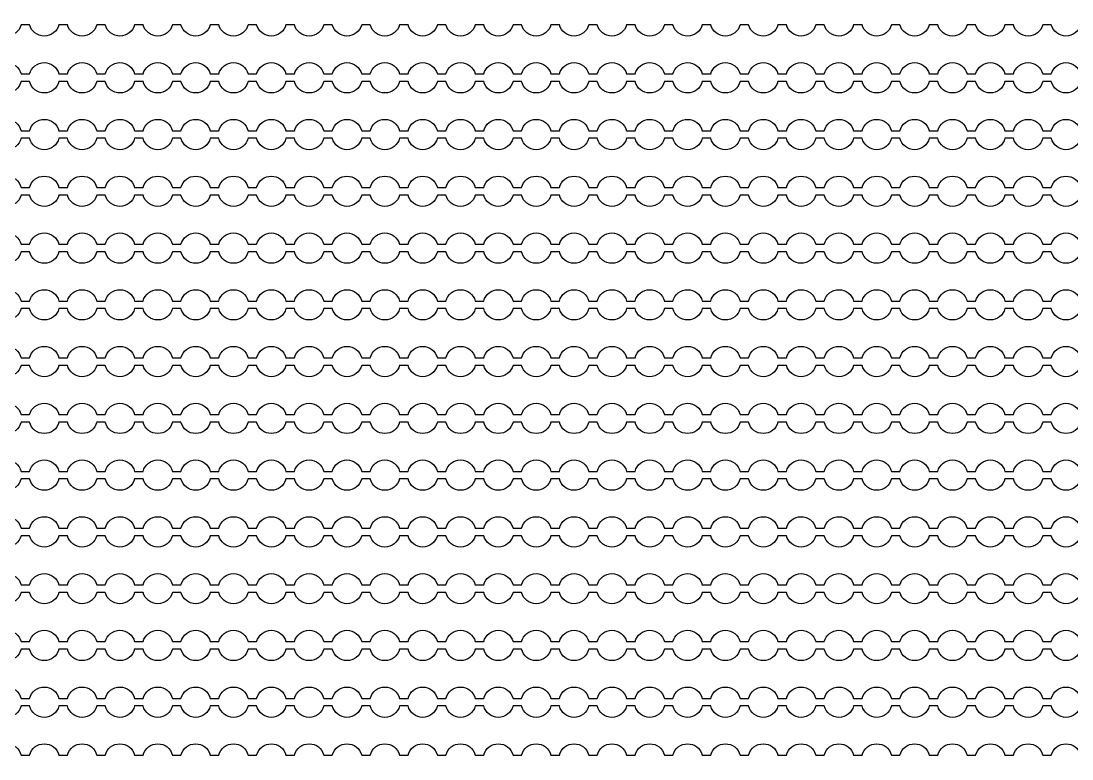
# Model space of a CAD drawing. Extents: x 4056 to 105656, y 4120 to 105720.
# Drawn here: x 66896 to 68285, y 53159 to 54134 of the extents above; entities that cross this region are included whole.
import ezdxf

# ---------------------------------------------------------------- set-up
doc = ezdxf.new("R2010")
doc.units = 13
doc.header["$MEASUREMENT"] = 0
doc.layers.add('Main Layer', color=7, linetype='Continuous', lineweight=0)

msp = doc.modelspace()

# ---------------------------------------------------------------- linework, layer by layer
for points in [[(68296.5, 54128.9, -0.774597), (68257.7, 54128.9), (68246.5, 54128.9, -0.774597), (68207.7, 54128.9), (68196.5, 54128.9, -0.774597), (68157.7, 54128.9), (68146.5, 54128.9, -0.774597), (68107.7, 54128.9), (68096.5, 54128.9, -0.774597), (68057.7, 54128.9), (68046.5, 54128.9, -0.774597), (68007.7, 54128.9), (67996.5, 54128.9, -0.774597), (67957.7, 54128.9), (67946.5, 54128.9, -0.774597), (67907.7, 54128.9), (67896.5, 54128.9, -0.774597), (67857.7, 54128.9), (67846.5, 54128.9, -0.774597), (67807.7, 54128.9), (67796.5, 54128.9, -0.774597), (67757.7, 54128.9), (67746.5, 54128.9, -0.774597), (67707.7, 54128.9), (67696.5, 54128.9, -0.774597), (67657.7, 54128.9), (67646.5, 54128.9, -0.774597), (67607.7, 54128.9), (67596.5, 54128.9, -0.774597), (67557.7, 54128.9), (67546.5, 54128.9, -0.774597), (67507.7, 54128.9), (67496.5, 54128.9, -0.774597), (67457.7, 54128.9), (67446.5, 54128.9, -0.774597), (67407.7, 54128.9), (67396.5, 54128.9, -0.774597), (67357.7, 54128.9), (67346.5, 54128.9, -0.774597), (67307.7, 54128.9), (67296.5, 54128.9, -0.774597), (67257.7, 54128.9), (67246.5, 54128.9, -0.774597), (67207.7, 54128.9), (67196.5, 54128.9, -0.774597), (67157.7, 54128.9), (67146.5, 54128.9, -0.774597), (67107.7, 54128.9), (67096.5, 54128.9, -0.774597), (67057.7, 54128.9), (67046.5, 54128.9, -0.774597), (67007.7, 54128.9), (66996.5, 54128.9, -0.774597), (66957.7, 54128.9), (66946.5, 54128.9, -0.774597), (66907.7, 54128.9), (66896.5, 54128.9, -0.774597), (66857.7, 54128.9)], [(66857.7, 54063.9, -0.774597), (66896.5, 54063.9), (66907.7, 54063.9, -0.774597), (66946.5, 54063.9), (66957.7, 54063.9, -0.774597), (66996.5, 54063.9), (67007.7, 54063.9, -0.774597), (67046.5, 54063.9), (67057.7, 54063.9, -0.774597), (67096.5, 54063.9), (67107.7, 54063.9, -0.774597), (67146.5, 54063.9), (67157.7, 54063.9, -0.774597), (67196.5, 54063.9), (67207.7, 54063.9, -0.774597), (67246.5, 54063.9), (67257.7, 54063.9, -0.774597), (67296.5, 54063.9), (67307.7, 54063.9, -0.774597), (67346.5, 54063.9), (67357.7, 54063.9, -0.774597), (67396.5, 54063.9), (67407.7, 54063.9, -0.774597), (67446.5, 54063.9), (67457.7, 54063.9, -0.774597), (67496.5, 54063.9), (67507.7, 54063.9, -0.774597), (67546.5, 54063.9), (67557.7, 54063.9, -0.774597), (67596.5, 54063.9), (67607.7, 54063.9, -0.774597), (67646.5, 54063.9), (67657.7, 54063.9, -0.774597), (67696.5, 54063.9), (67707.7, 54063.9, -0.774597), (67746.5, 54063.9), (67757.7, 54063.9, -0.774597), (67796.5, 54063.9), (67807.7, 54063.9, -0.774597), (67846.5, 54063.9), (67857.7, 54063.9, -0.774597), (67896.5, 54063.9), (67907.7, 54063.9, -0.774597), (67946.5, 54063.9), (67957.7, 54063.9, -0.774597), (67996.5, 54063.9), (68007.7, 54063.9, -0.774597), (68046.5, 54063.9), (68057.7, 54063.9, -0.774597), (68096.5, 54063.9), (68107.7, 54063.9, -0.774597), (68146.5, 54063.9), (68157.7, 54063.9, -0.774597), (68196.5, 54063.9), (68207.7, 54063.9, -0.774597), (68246.5, 54063.9), (68257.7, 54063.9, -0.774597), (68296.5, 54063.9)], [(68296.5, 54053.9, -0.774597), (68257.7, 54053.9), (68246.5, 54053.9, -0.774597), (68207.7, 54053.9), (68196.5, 54053.9, -0.774597), (68157.7, 54053.9), (68146.5, 54053.9, -0.774597), (68107.7, 54053.9), (68096.5, 54053.9, -0.774597), (68057.7, 54053.9), (68046.5, 54053.9, -0.774597), (68007.7, 54053.9), (67996.5, 54053.9, -0.774597), (67957.7, 54053.9), (67946.5, 54053.9, -0.774597), (67907.7, 54053.9), (67896.5, 54053.9, -0.774597), (67857.7, 54053.9), (67846.5, 54053.9, -0.774597), (67807.7, 54053.9), (67796.5, 54053.9, -0.774597), (67757.7, 54053.9), (67746.5, 54053.9, -0.774597), (67707.7, 54053.9), (67696.5, 54053.9, -0.774597), (67657.7, 54053.9), (67646.5, 54053.9, -0.774597), (67607.7, 54053.9), (67596.5, 54053.9, -0.774597), (67557.7, 54053.9), (67546.5, 54053.9, -0.774597), (67507.7, 54053.9), (67496.5, 54053.9, -0.774597), (67457.7, 54053.9), (67446.5, 54053.9, -0.774597), (67407.7, 54053.9), (67396.5, 54053.9, -0.774597), (67357.7, 54053.9), (67346.5, 54053.9, -0.774597), (67307.7, 54053.9), (67296.5, 54053.9, -0.774597), (67257.7, 54053.9), (67246.5, 54053.9, -0.774597), (67207.7, 54053.9), (67196.5, 54053.9, -0.774597), (67157.7, 54053.9), (67146.5, 54053.9, -0.774597), (67107.7, 54053.9), (67096.5, 54053.9, -0.774597), (67057.7, 54053.9), (67046.5, 54053.9, -0.774597), (67007.7, 54053.9), (66996.5, 54053.9, -0.774597), (66957.7, 54053.9), (66946.5, 54053.9, -0.774597), (66907.7, 54053.9), (66896.5, 54053.9, -0.774597), (66857.7, 54053.9)], [(66857.7, 53988.9, -0.774597), (66896.5, 53988.9), (66907.7, 53988.9, -0.774597), (66946.5, 53988.9), (66957.7, 53988.9, -0.774597), (66996.5, 53988.9), (67007.7, 53988.9, -0.774597), (67046.5, 53988.9), (67057.7, 53988.9, -0.774597), (67096.5, 53988.9), (67107.7, 53988.9, -0.774597), (67146.5, 53988.9), (67157.7, 53988.9, -0.774597), (67196.5, 53988.9), (67207.7, 53988.9, -0.774597), (67246.5, 53988.9), (67257.7, 53988.9, -0.774597), (67296.5, 53988.9), (67307.7, 53988.9, -0.774597), (67346.5, 53988.9), (67357.7, 53988.9, -0.774597), (67396.5, 53988.9), (67407.7, 53988.9, -0.774597), (67446.5, 53988.9), (67457.7, 53988.9, -0.774597), (67496.5, 53988.9), (67507.7, 53988.9, -0.774597), (67546.5, 53988.9), (67557.7, 53988.9, -0.774597), (67596.5, 53988.9), (67607.7, 53988.9, -0.774597), (67646.5, 53988.9), (67657.7, 53988.9, -0.774597), (67696.5, 53988.9), (67707.7, 53988.9, -0.774597), (67746.5, 53988.9), (67757.7, 53988.9, -0.774597), (67796.5, 53988.9), (67807.7, 53988.9, -0.774597), (67846.5, 53988.9), (67857.7, 53988.9, -0.774597), (67896.5, 53988.9), (67907.7, 53988.9, -0.774597), (67946.5, 53988.9), (67957.7, 53988.9, -0.774597), (67996.5, 53988.9), (68007.7, 53988.9, -0.774597), (68046.5, 53988.9), (68057.7, 53988.9, -0.774597), (68096.5, 53988.9), (68107.7, 53988.9, -0.774597), (68146.5, 53988.9), (68157.7, 53988.9, -0.774597), (68196.5, 53988.9), (68207.7, 53988.9, -0.774597), (68246.5, 53988.9), (68257.7, 53988.9, -0.774597), (68296.5, 53988.9)], [(68296.5, 53978.9, -0.774597), (68257.7, 53978.9), (68246.5, 53978.9, -0.774597), (68207.7, 53978.9), (68196.5, 53978.9, -0.774597), (68157.7, 53978.9), (68146.5, 53978.9, -0.774597), (68107.7, 53978.9), (68096.5, 53978.9, -0.774597), (68057.7, 53978.9), (68046.5, 53978.9, -0.774597), (68007.7, 53978.9), (67996.5, 53978.9, -0.774597), (67957.7, 53978.9), (67946.5, 53978.9, -0.774597), (67907.7, 53978.9), (67896.5, 53978.9, -0.774597), (67857.7, 53978.9), (67846.5, 53978.9, -0.774597), (67807.7, 53978.9), (67796.5, 53978.9, -0.774597), (67757.7, 53978.9), (67746.5, 53978.9, -0.774597), (67707.7, 53978.9), (67696.5, 53978.9, -0.774597), (67657.7, 53978.9), (67646.5, 53978.9, -0.774597), (67607.7, 53978.9), (67596.5, 53978.9, -0.774597), (67557.7, 53978.9), (67546.5, 53978.9, -0.774597), (67507.7, 53978.9), (67496.5, 53978.9, -0.774597), (67457.7, 53978.9), (67446.5, 53978.9, -0.774597), (67407.7, 53978.9), (67396.5, 53978.9, -0.774597), (67357.7, 53978.9), (67346.5, 53978.9, -0.774597), (67307.7, 53978.9), (67296.5, 53978.9, -0.774597), (67257.7, 53978.9), (67246.5, 53978.9, -0.774597), (67207.7, 53978.9), (67196.5, 53978.9, -0.774597), (67157.7, 53978.9), (67146.5, 53978.9, -0.774597), (67107.7, 53978.9), (67096.5, 53978.9, -0.774597), (67057.7, 53978.9), (67046.5, 53978.9, -0.774597), (67007.7, 53978.9), (66996.5, 53978.9, -0.774597), (66957.7, 53978.9), (66946.5, 53978.9, -0.774597), (66907.7, 53978.9), (66896.5, 53978.9, -0.774597), (66857.7, 53978.9)], [(66857.7, 53913.9, -0.774597), (66896.5, 53913.9), (66907.7, 53913.9, -0.774597), (66946.5, 53913.9), (66957.7, 53913.9, -0.774597), (66996.5, 53913.9), (67007.7, 53913.9, -0.774597), (67046.5, 53913.9), (67057.7, 53913.9, -0.774597), (67096.5, 53913.9), (67107.7, 53913.9, -0.774597), (67146.5, 53913.9), (67157.7, 53913.9, -0.774597), (67196.5, 53913.9), (67207.7, 53913.9, -0.774597), (67246.5, 53913.9), (67257.7, 53913.9, -0.774597), (67296.5, 53913.9), (67307.7, 53913.9, -0.774597), (67346.5, 53913.9), (67357.7, 53913.9, -0.774597), (67396.5, 53913.9), (67407.7, 53913.9, -0.774597), (67446.5, 53913.9), (67457.7, 53913.9, -0.774597), (67496.5, 53913.9), (67507.7, 53913.9, -0.774597), (67546.5, 53913.9), (67557.7, 53913.9, -0.774597), (67596.5, 53913.9), (67607.7, 53913.9, -0.774597), (67646.5, 53913.9), (67657.7, 53913.9, -0.774597), (67696.5, 53913.9), (67707.7, 53913.9, -0.774597), (67746.5, 53913.9), (67757.7, 53913.9, -0.774597), (67796.5, 53913.9), (67807.7, 53913.9, -0.774597), (67846.5, 53913.9), (67857.7, 53913.9, -0.774597), (67896.5, 53913.9), (67907.7, 53913.9, -0.774597), (67946.5, 53913.9), (67957.7, 53913.9, -0.774597), (67996.5, 53913.9), (68007.7, 53913.9, -0.774597), (68046.5, 53913.9), (68057.7, 53913.9, -0.774597), (68096.5, 53913.9), (68107.7, 53913.9, -0.774597), (68146.5, 53913.9), (68157.7, 53913.9, -0.774597), (68196.5, 53913.9), (68207.7, 53913.9, -0.774597), (68246.5, 53913.9), (68257.7, 53913.9, -0.774597), (68296.5, 53913.9)], [(68296.5, 53903.9, -0.774597), (68257.7, 53903.9), (68246.5, 53903.9, -0.774597), (68207.7, 53903.9), (68196.5, 53903.9, -0.774597), (68157.7, 53903.9), (68146.5, 53903.9, -0.774597), (68107.7, 53903.9), (68096.5, 53903.9, -0.774597), (68057.7, 53903.9), (68046.5, 53903.9, -0.774597), (68007.7, 53903.9), (67996.5, 53903.9, -0.774597), (67957.7, 53903.9), (67946.5, 53903.9, -0.774597), (67907.7, 53903.9), (67896.5, 53903.9, -0.774597), (67857.7, 53903.9), (67846.5, 53903.9, -0.774597), (67807.7, 53903.9), (67796.5, 53903.9, -0.774597), (67757.7, 53903.9), (67746.5, 53903.9, -0.774597), (67707.7, 53903.9), (67696.5, 53903.9, -0.774597), (67657.7, 53903.9), (67646.5, 53903.9, -0.774597), (67607.7, 53903.9), (67596.5, 53903.9, -0.774597), (67557.7, 53903.9), (67546.5, 53903.9, -0.774597), (67507.7, 53903.9), (67496.5, 53903.9, -0.774597), (67457.7, 53903.9), (67446.5, 53903.9, -0.774597), (67407.7, 53903.9), (67396.5, 53903.9, -0.774597), (67357.7, 53903.9), (67346.5, 53903.9, -0.774597), (67307.7, 53903.9), (67296.5, 53903.9, -0.774597), (67257.7, 53903.9), (67246.5, 53903.9, -0.774597), (67207.7, 53903.9), (67196.5, 53903.9, -0.774597), (67157.7, 53903.9), (67146.5, 53903.9, -0.774597), (67107.7, 53903.9), (67096.5, 53903.9, -0.774597), (67057.7, 53903.9), (67046.5, 53903.9, -0.774597), (67007.7, 53903.9), (66996.5, 53903.9, -0.774597), (66957.7, 53903.9), (66946.5, 53903.9, -0.774597), (66907.7, 53903.9), (66896.5, 53903.9, -0.774597), (66857.7, 53903.9)], [(66857.7, 53838.9, -0.774597), (66896.5, 53838.9), (66907.7, 53838.9, -0.774597), (66946.5, 53838.9), (66957.7, 53838.9, -0.774597), (66996.5, 53838.9), (67007.7, 53838.9, -0.774597), (67046.5, 53838.9), (67057.7, 53838.9, -0.774597), (67096.5, 53838.9), (67107.7, 53838.9, -0.774597), (67146.5, 53838.9), (67157.7, 53838.9, -0.774597), (67196.5, 53838.9), (67207.7, 53838.9, -0.774597), (67246.5, 53838.9), (67257.7, 53838.9, -0.774597), (67296.5, 53838.9), (67307.7, 53838.9, -0.774597), (67346.5, 53838.9), (67357.7, 53838.9, -0.774597), (67396.5, 53838.9), (67407.7, 53838.9, -0.774597), (67446.5, 53838.9), (67457.7, 53838.9, -0.774597), (67496.5, 53838.9), (67507.7, 53838.9, -0.774597), (67546.5, 53838.9), (67557.7, 53838.9, -0.774597), (67596.5, 53838.9), (67607.7, 53838.9, -0.774597), (67646.5, 53838.9), (67657.7, 53838.9, -0.774597), (67696.5, 53838.9), (67707.7, 53838.9, -0.774597), (67746.5, 53838.9), (67757.7, 53838.9, -0.774597), (67796.5, 53838.9), (67807.7, 53838.9, -0.774597), (67846.5, 53838.9), (67857.7, 53838.9, -0.774597), (67896.5, 53838.9), (67907.7, 53838.9, -0.774597), (67946.5, 53838.9), (67957.7, 53838.9, -0.774597), (67996.5, 53838.9), (68007.7, 53838.9, -0.774597), (68046.5, 53838.9), (68057.7, 53838.9, -0.774597), (68096.5, 53838.9), (68107.7, 53838.9, -0.774597), (68146.5, 53838.9), (68157.7, 53838.9, -0.774597), (68196.5, 53838.9), (68207.7, 53838.9, -0.774597), (68246.5, 53838.9), (68257.7, 53838.9, -0.774597), (68296.5, 53838.9)], [(68296.5, 53828.9, -0.774597), (68257.7, 53828.9), (68246.5, 53828.9, -0.774597), (68207.7, 53828.9), (68196.5, 53828.9, -0.774597), (68157.7, 53828.9), (68146.5, 53828.9, -0.774597), (68107.7, 53828.9), (68096.5, 53828.9, -0.774597), (68057.7, 53828.9), (68046.5, 53828.9, -0.774597), (68007.7, 53828.9), (67996.5, 53828.9, -0.774597), (67957.7, 53828.9), (67946.5, 53828.9, -0.774597), (67907.7, 53828.9), (67896.5, 53828.9, -0.774597), (67857.7, 53828.9), (67846.5, 53828.9, -0.774597), (67807.7, 53828.9), (67796.5, 53828.9, -0.774597), (67757.7, 53828.9), (67746.5, 53828.9, -0.774597), (67707.7, 53828.9), (67696.5, 53828.9, -0.774597), (67657.7, 53828.9), (67646.5, 53828.9, -0.774597), (67607.7, 53828.9), (67596.5, 53828.9, -0.774597), (67557.7, 53828.9), (67546.5, 53828.9, -0.774597), (67507.7, 53828.9), (67496.5, 53828.9, -0.774597), (67457.7, 53828.9), (67446.5, 53828.9, -0.774597), (67407.7, 53828.9), (67396.5, 53828.9, -0.774597), (67357.7, 53828.9), (67346.5, 53828.9, -0.774597), (67307.7, 53828.9), (67296.5, 53828.9, -0.774597), (67257.7, 53828.9), (67246.5, 53828.9, -0.774597), (67207.7, 53828.9), (67196.5, 53828.9, -0.774597), (67157.7, 53828.9), (67146.5, 53828.9, -0.774597), (67107.7, 53828.9), (67096.5, 53828.9, -0.774597), (67057.7, 53828.9), (67046.5, 53828.9, -0.774597), (67007.7, 53828.9), (66996.5, 53828.9, -0.774597), (66957.7, 53828.9), (66946.5, 53828.9, -0.774597), (66907.7, 53828.9), (66896.5, 53828.9, -0.774597), (66857.7, 53828.9)], [(66857.7, 53763.9, -0.774597), (66896.5, 53763.9), (66907.7, 53763.9, -0.774597), (66946.5, 53763.9), (66957.7, 53763.9, -0.774597), (66996.5, 53763.9), (67007.7, 53763.9, -0.774597), (67046.5, 53763.9), (67057.7, 53763.9, -0.774597), (67096.5, 53763.9), (67107.7, 53763.9, -0.774597), (67146.5, 53763.9), (67157.7, 53763.9, -0.774597), (67196.5, 53763.9), (67207.7, 53763.9, -0.774597), (67246.5, 53763.9), (67257.7, 53763.9, -0.774597), (67296.5, 53763.9), (67307.7, 53763.9, -0.774597), (67346.5, 53763.9), (67357.7, 53763.9, -0.774597), (67396.5, 53763.9), (67407.7, 53763.9, -0.774597), (67446.5, 53763.9), (67457.7, 53763.9, -0.774597), (67496.5, 53763.9), (67507.7, 53763.9, -0.774597), (67546.5, 53763.9), (67557.7, 53763.9, -0.774597), (67596.5, 53763.9), (67607.7, 53763.9, -0.774597), (67646.5, 53763.9), (67657.7, 53763.9, -0.774597), (67696.5, 53763.9), (67707.7, 53763.9, -0.774597), (67746.5, 53763.9), (67757.7, 53763.9, -0.774597), (67796.5, 53763.9), (67807.7, 53763.9, -0.774597), (67846.5, 53763.9), (67857.7, 53763.9, -0.774597), (67896.5, 53763.9), (67907.7, 53763.9, -0.774597), (67946.5, 53763.9), (67957.7, 53763.9, -0.774597), (67996.5, 53763.9), (68007.7, 53763.9, -0.774597), (68046.5, 53763.9), (68057.7, 53763.9, -0.774597), (68096.5, 53763.9), (68107.7, 53763.9, -0.774597), (68146.5, 53763.9), (68157.7, 53763.9, -0.774597), (68196.5, 53763.9), (68207.7, 53763.9, -0.774597), (68246.5, 53763.9), (68257.7, 53763.9, -0.774597), (68296.5, 53763.9)], [(68296.5, 53753.9, -0.774597), (68257.7, 53753.9), (68246.5, 53753.9, -0.774597), (68207.7, 53753.9), (68196.5, 53753.9, -0.774597), (68157.7, 53753.9), (68146.5, 53753.9, -0.774597), (68107.7, 53753.9), (68096.5, 53753.9, -0.774597), (68057.7, 53753.9), (68046.5, 53753.9, -0.774597), (68007.7, 53753.9), (67996.5, 53753.9, -0.774597), (67957.7, 53753.9), (67946.5, 53753.9, -0.774597), (67907.7, 53753.9), (67896.5, 53753.9, -0.774597), (67857.7, 53753.9), (67846.5, 53753.9, -0.774597), (67807.7, 53753.9), (67796.5, 53753.9, -0.774597), (67757.7, 53753.9), (67746.5, 53753.9, -0.774597), (67707.7, 53753.9), (67696.5, 53753.9, -0.774597), (67657.7, 53753.9), (67646.5, 53753.9, -0.774597), (67607.7, 53753.9), (67596.5, 53753.9, -0.774597), (67557.7, 53753.9), (67546.5, 53753.9, -0.774597), (67507.7, 53753.9), (67496.5, 53753.9, -0.774597), (67457.7, 53753.9), (67446.5, 53753.9, -0.774597), (67407.7, 53753.9), (67396.5, 53753.9, -0.774597), (67357.7, 53753.9), (67346.5, 53753.9, -0.774597), (67307.7, 53753.9), (67296.5, 53753.9, -0.774597), (67257.7, 53753.9), (67246.5, 53753.9, -0.774597), (67207.7, 53753.9), (67196.5, 53753.9, -0.774597), (67157.7, 53753.9), (67146.5, 53753.9, -0.774597), (67107.7, 53753.9), (67096.5, 53753.9, -0.774597), (67057.7, 53753.9), (67046.5, 53753.9, -0.774597), (67007.7, 53753.9), (66996.5, 53753.9, -0.774597), (66957.7, 53753.9), (66946.5, 53753.9, -0.774597), (66907.7, 53753.9), (66896.5, 53753.9, -0.774597), (66857.7, 53753.9)], [(66857.7, 53688.9, -0.774597), (66896.5, 53688.9), (66907.7, 53688.9, -0.774597), (66946.5, 53688.9), (66957.7, 53688.9, -0.774597), (66996.5, 53688.9), (67007.7, 53688.9, -0.774597), (67046.5, 53688.9), (67057.7, 53688.9, -0.774597), (67096.5, 53688.9), (67107.7, 53688.9, -0.774597), (67146.5, 53688.9), (67157.7, 53688.9, -0.774597), (67196.5, 53688.9), (67207.7, 53688.9, -0.774597), (67246.5, 53688.9), (67257.7, 53688.9, -0.774597), (67296.5, 53688.9), (67307.7, 53688.9, -0.774597), (67346.5, 53688.9), (67357.7, 53688.9, -0.774597), (67396.5, 53688.9), (67407.7, 53688.9, -0.774597), (67446.5, 53688.9), (67457.7, 53688.9, -0.774597), (67496.5, 53688.9), (67507.7, 53688.9, -0.774597), (67546.5, 53688.9), (67557.7, 53688.9, -0.774597), (67596.5, 53688.9), (67607.7, 53688.9, -0.774597), (67646.5, 53688.9), (67657.7, 53688.9, -0.774597), (67696.5, 53688.9), (67707.7, 53688.9, -0.774597), (67746.5, 53688.9), (67757.7, 53688.9, -0.774597), (67796.5, 53688.9), (67807.7, 53688.9, -0.774597), (67846.5, 53688.9), (67857.7, 53688.9, -0.774597), (67896.5, 53688.9), (67907.7, 53688.9, -0.774597), (67946.5, 53688.9), (67957.7, 53688.9, -0.774597), (67996.5, 53688.9), (68007.7, 53688.9, -0.774597), (68046.5, 53688.9), (68057.7, 53688.9, -0.774597), (68096.5, 53688.9), (68107.7, 53688.9, -0.774597), (68146.5, 53688.9), (68157.7, 53688.9, -0.774597), (68196.5, 53688.9), (68207.7, 53688.9, -0.774597), (68246.5, 53688.9), (68257.7, 53688.9, -0.774597), (68296.5, 53688.9)], [(68296.5, 53678.9, -0.774597), (68257.7, 53678.9), (68246.5, 53678.9, -0.774597), (68207.7, 53678.9), (68196.5, 53678.9, -0.774597), (68157.7, 53678.9), (68146.5, 53678.9, -0.774597), (68107.7, 53678.9), (68096.5, 53678.9, -0.774597), (68057.7, 53678.9), (68046.5, 53678.9, -0.774597), (68007.7, 53678.9), (67996.5, 53678.9, -0.774597), (67957.7, 53678.9), (67946.5, 53678.9, -0.774597), (67907.7, 53678.9), (67896.5, 53678.9, -0.774597), (67857.7, 53678.9), (67846.5, 53678.9, -0.774597), (67807.7, 53678.9), (67796.5, 53678.9, -0.774597), (67757.7, 53678.9), (67746.5, 53678.9, -0.774597), (67707.7, 53678.9), (67696.5, 53678.9, -0.774597), (67657.7, 53678.9), (67646.5, 53678.9, -0.774597), (67607.7, 53678.9), (67596.5, 53678.9, -0.774597), (67557.7, 53678.9), (67546.5, 53678.9, -0.774597), (67507.7, 53678.9), (67496.5, 53678.9, -0.774597), (67457.7, 53678.9), (67446.5, 53678.9, -0.774597), (67407.7, 53678.9), (67396.5, 53678.9, -0.774597), (67357.7, 53678.9), (67346.5, 53678.9, -0.774597), (67307.7, 53678.9), (67296.5, 53678.9, -0.774597), (67257.7, 53678.9), (67246.5, 53678.9, -0.774597), (67207.7, 53678.9), (67196.5, 53678.9, -0.774597), (67157.7, 53678.9), (67146.5, 53678.9, -0.774597), (67107.7, 53678.9), (67096.5, 53678.9, -0.774597), (67057.7, 53678.9), (67046.5, 53678.9, -0.774597), (67007.7, 53678.9), (66996.5, 53678.9, -0.774597), (66957.7, 53678.9), (66946.5, 53678.9, -0.774597), (66907.7, 53678.9), (66896.5, 53678.9, -0.774597), (66857.7, 53678.9)], [(66857.7, 53613.9, -0.774597), (66896.5, 53613.9), (66907.7, 53613.9, -0.774597), (66946.5, 53613.9), (66957.7, 53613.9, -0.774597), (66996.5, 53613.9), (67007.7, 53613.9, -0.774597), (67046.5, 53613.9), (67057.7, 53613.9, -0.774597), (67096.5, 53613.9), (67107.7, 53613.9, -0.774597), (67146.5, 53613.9), (67157.7, 53613.9, -0.774597), (67196.5, 53613.9), (67207.7, 53613.9, -0.774597), (67246.5, 53613.9), (67257.7, 53613.9, -0.774597), (67296.5, 53613.9), (67307.7, 53613.9, -0.774597), (67346.5, 53613.9), (67357.7, 53613.9, -0.774597), (67396.5, 53613.9), (67407.7, 53613.9, -0.774597), (67446.5, 53613.9), (67457.7, 53613.9, -0.774597), (67496.5, 53613.9), (67507.7, 53613.9, -0.774597), (67546.5, 53613.9), (67557.7, 53613.9, -0.774597), (67596.5, 53613.9), (67607.7, 53613.9, -0.774597), (67646.5, 53613.9), (67657.7, 53613.9, -0.774597), (67696.5, 53613.9), (67707.7, 53613.9, -0.774597), (67746.5, 53613.9), (67757.7, 53613.9, -0.774597), (67796.5, 53613.9), (67807.7, 53613.9, -0.774597), (67846.5, 53613.9), (67857.7, 53613.9, -0.774597), (67896.5, 53613.9), (67907.7, 53613.9, -0.774597), (67946.5, 53613.9), (67957.7, 53613.9, -0.774597), (67996.5, 53613.9), (68007.7, 53613.9, -0.774597), (68046.5, 53613.9), (68057.7, 53613.9, -0.774597), (68096.5, 53613.9), (68107.7, 53613.9, -0.774597), (68146.5, 53613.9), (68157.7, 53613.9, -0.774597), (68196.5, 53613.9), (68207.7, 53613.9, -0.774597), (68246.5, 53613.9), (68257.7, 53613.9, -0.774597), (68296.5, 53613.9)], [(68296.5, 53603.9, -0.774597), (68257.7, 53603.9), (68246.5, 53603.9, -0.774597), (68207.7, 53603.9), (68196.5, 53603.9, -0.774597), (68157.7, 53603.9), (68146.5, 53603.9, -0.774597), (68107.7, 53603.9), (68096.5, 53603.9, -0.774597), (68057.7, 53603.9), (68046.5, 53603.9, -0.774597), (68007.7, 53603.9), (67996.5, 53603.9, -0.774597), (67957.7, 53603.9), (67946.5, 53603.9, -0.774597), (67907.7, 53603.9), (67896.5, 53603.9, -0.774597), (67857.7, 53603.9), (67846.5, 53603.9, -0.774597), (67807.7, 53603.9), (67796.5, 53603.9, -0.774597), (67757.7, 53603.9), (67746.5, 53603.9, -0.774597), (67707.7, 53603.9), (67696.5, 53603.9, -0.774597), (67657.7, 53603.9), (67646.5, 53603.9, -0.774597), (67607.7, 53603.9), (67596.5, 53603.9, -0.774597), (67557.7, 53603.9), (67546.5, 53603.9, -0.774597), (67507.7, 53603.9), (67496.5, 53603.9, -0.774597), (67457.7, 53603.9), (67446.5, 53603.9, -0.774597), (67407.7, 53603.9), (67396.5, 53603.9, -0.774597), (67357.7, 53603.9), (67346.5, 53603.9, -0.774597), (67307.7, 53603.9), (67296.5, 53603.9, -0.774597), (67257.7, 53603.9), (67246.5, 53603.9, -0.774597), (67207.7, 53603.9), (67196.5, 53603.9, -0.774597), (67157.7, 53603.9), (67146.5, 53603.9, -0.774597), (67107.7, 53603.9), (67096.5, 53603.9, -0.774597), (67057.7, 53603.9), (67046.5, 53603.9, -0.774597), (67007.7, 53603.9), (66996.5, 53603.9, -0.774597), (66957.7, 53603.9), (66946.5, 53603.9, -0.774597), (66907.7, 53603.9), (66896.5, 53603.9, -0.774597), (66857.7, 53603.9)], [(66857.7, 53538.9, -0.774597), (66896.5, 53538.9), (66907.7, 53538.9, -0.774597), (66946.5, 53538.9), (66957.7, 53538.9, -0.774597), (66996.5, 53538.9), (67007.7, 53538.9, -0.774597), (67046.5, 53538.9), (67057.7, 53538.9, -0.774597), (67096.5, 53538.9), (67107.7, 53538.9, -0.774597), (67146.5, 53538.9), (67157.7, 53538.9, -0.774597), (67196.5, 53538.9), (67207.7, 53538.9, -0.774597), (67246.5, 53538.9), (67257.7, 53538.9, -0.774597), (67296.5, 53538.9), (67307.7, 53538.9, -0.774597), (67346.5, 53538.9), (67357.7, 53538.9, -0.774597), (67396.5, 53538.9), (67407.7, 53538.9, -0.774597), (67446.5, 53538.9), (67457.7, 53538.9, -0.774597), (67496.5, 53538.9), (67507.7, 53538.9, -0.774597), (67546.5, 53538.9), (67557.7, 53538.9, -0.774597), (67596.5, 53538.9), (67607.7, 53538.9, -0.774597), (67646.5, 53538.9), (67657.7, 53538.9, -0.774597), (67696.5, 53538.9), (67707.7, 53538.9, -0.774597), (67746.5, 53538.9), (67757.7, 53538.9, -0.774597), (67796.5, 53538.9), (67807.7, 53538.9, -0.774597), (67846.5, 53538.9), (67857.7, 53538.9, -0.774597), (67896.5, 53538.9), (67907.7, 53538.9, -0.774597), (67946.5, 53538.9), (67957.7, 53538.9, -0.774597), (67996.5, 53538.9), (68007.7, 53538.9, -0.774597), (68046.5, 53538.9), (68057.7, 53538.9, -0.774597), (68096.5, 53538.9), (68107.7, 53538.9, -0.774597), (68146.5, 53538.9), (68157.7, 53538.9, -0.774597), (68196.5, 53538.9), (68207.7, 53538.9, -0.774597), (68246.5, 53538.9), (68257.7, 53538.9, -0.774597), (68296.5, 53538.9)], [(68296.5, 53528.9, -0.774597), (68257.7, 53528.9), (68246.5, 53528.9, -0.774597), (68207.7, 53528.9), (68196.5, 53528.9, -0.774597), (68157.7, 53528.9), (68146.5, 53528.9, -0.774597), (68107.7, 53528.9), (68096.5, 53528.9, -0.774597), (68057.7, 53528.9), (68046.5, 53528.9, -0.774597), (68007.7, 53528.9), (67996.5, 53528.9, -0.774597), (67957.7, 53528.9), (67946.5, 53528.9, -0.774597), (67907.7, 53528.9), (67896.5, 53528.9, -0.774597), (67857.7, 53528.9), (67846.5, 53528.9, -0.774597), (67807.7, 53528.9), (67796.5, 53528.9, -0.774597), (67757.7, 53528.9), (67746.5, 53528.9, -0.774597), (67707.7, 53528.9), (67696.5, 53528.9, -0.774597), (67657.7, 53528.9), (67646.5, 53528.9, -0.774597), (67607.7, 53528.9), (67596.5, 53528.9, -0.774597), (67557.7, 53528.9), (67546.5, 53528.9, -0.774597), (67507.7, 53528.9), (67496.5, 53528.9, -0.774597), (67457.7, 53528.9), (67446.5, 53528.9, -0.774597), (67407.7, 53528.9), (67396.5, 53528.9, -0.774597), (67357.7, 53528.9), (67346.5, 53528.9, -0.774597), (67307.7, 53528.9), (67296.5, 53528.9, -0.774597), (67257.7, 53528.9), (67246.5, 53528.9, -0.774597), (67207.7, 53528.9), (67196.5, 53528.9, -0.774597), (67157.7, 53528.9), (67146.5, 53528.9, -0.774597), (67107.7, 53528.9), (67096.5, 53528.9, -0.774597), (67057.7, 53528.9), (67046.5, 53528.9, -0.774597), (67007.7, 53528.9), (66996.5, 53528.9, -0.774597), (66957.7, 53528.9), (66946.5, 53528.9, -0.774597), (66907.7, 53528.9), (66896.5, 53528.9, -0.774597), (66857.7, 53528.9)], [(66857.7, 53463.9, -0.774597), (66896.5, 53463.9), (66907.7, 53463.9, -0.774597), (66946.5, 53463.9), (66957.7, 53463.9, -0.774597), (66996.5, 53463.9), (67007.7, 53463.9, -0.774597), (67046.5, 53463.9), (67057.7, 53463.9, -0.774597), (67096.5, 53463.9), (67107.7, 53463.9, -0.774597), (67146.5, 53463.9), (67157.7, 53463.9, -0.774597), (67196.5, 53463.9), (67207.7, 53463.9, -0.774597), (67246.5, 53463.9), (67257.7, 53463.9, -0.774597), (67296.5, 53463.9), (67307.7, 53463.9, -0.774597), (67346.5, 53463.9), (67357.7, 53463.9, -0.774597), (67396.5, 53463.9), (67407.7, 53463.9, -0.774597), (67446.5, 53463.9), (67457.7, 53463.9, -0.774597), (67496.5, 53463.9), (67507.7, 53463.9, -0.774597), (67546.5, 53463.9), (67557.7, 53463.9, -0.774597), (67596.5, 53463.9), (67607.7, 53463.9, -0.774597), (67646.5, 53463.9), (67657.7, 53463.9, -0.774597), (67696.5, 53463.9), (67707.7, 53463.9, -0.774597), (67746.5, 53463.9), (67757.7, 53463.9, -0.774597), (67796.5, 53463.9), (67807.7, 53463.9, -0.774597), (67846.5, 53463.9), (67857.7, 53463.9, -0.774597), (67896.5, 53463.9), (67907.7, 53463.9, -0.774597), (67946.5, 53463.9), (67957.7, 53463.9, -0.774597), (67996.5, 53463.9), (68007.7, 53463.9, -0.774597), (68046.5, 53463.9), (68057.7, 53463.9, -0.774597), (68096.5, 53463.9), (68107.7, 53463.9, -0.774597), (68146.5, 53463.9), (68157.7, 53463.9, -0.774597), (68196.5, 53463.9), (68207.7, 53463.9, -0.774597), (68246.5, 53463.9), (68257.7, 53463.9, -0.774597), (68296.5, 53463.9)], [(68296.5, 53453.9, -0.774597), (68257.7, 53453.9), (68246.5, 53453.9, -0.774597), (68207.7, 53453.9), (68196.5, 53453.9, -0.774597), (68157.7, 53453.9), (68146.5, 53453.9, -0.774597), (68107.7, 53453.9), (68096.5, 53453.9, -0.774597), (68057.7, 53453.9), (68046.5, 53453.9, -0.774597), (68007.7, 53453.9), (67996.5, 53453.9, -0.774597), (67957.7, 53453.9), (67946.5, 53453.9, -0.774597), (67907.7, 53453.9), (67896.5, 53453.9, -0.774597), (67857.7, 53453.9), (67846.5, 53453.9, -0.774597), (67807.7, 53453.9), (67796.5, 53453.9, -0.774597), (67757.7, 53453.9), (67746.5, 53453.9, -0.774597), (67707.7, 53453.9), (67696.5, 53453.9, -0.774597), (67657.7, 53453.9), (67646.5, 53453.9, -0.774597), (67607.7, 53453.9), (67596.5, 53453.9, -0.774597), (67557.7, 53453.9), (67546.5, 53453.9, -0.774597), (67507.7, 53453.9), (67496.5, 53453.9, -0.774597), (67457.7, 53453.9), (67446.5, 53453.9, -0.774597), (67407.7, 53453.9), (67396.5, 53453.9, -0.774597), (67357.7, 53453.9), (67346.5, 53453.9, -0.774597), (67307.7, 53453.9), (67296.5, 53453.9, -0.774597), (67257.7, 53453.9), (67246.5, 53453.9, -0.774597), (67207.7, 53453.9), (67196.5, 53453.9, -0.774597), (67157.7, 53453.9), (67146.5, 53453.9, -0.774597), (67107.7, 53453.9), (67096.5, 53453.9, -0.774597), (67057.7, 53453.9), (67046.5, 53453.9, -0.774597), (67007.7, 53453.9), (66996.5, 53453.9, -0.774597), (66957.7, 53453.9), (66946.5, 53453.9, -0.774597), (66907.7, 53453.9), (66896.5, 53453.9, -0.774597), (66857.7, 53453.9)], [(66857.7, 53388.9, -0.774597), (66896.5, 53388.9), (66907.7, 53388.9, -0.774597), (66946.5, 53388.9), (66957.7, 53388.9, -0.774597), (66996.5, 53388.9), (67007.7, 53388.9, -0.774597), (67046.5, 53388.9), (67057.7, 53388.9, -0.774597), (67096.5, 53388.9), (67107.7, 53388.9, -0.774597), (67146.5, 53388.9), (67157.7, 53388.9, -0.774597), (67196.5, 53388.9), (67207.7, 53388.9, -0.774597), (67246.5, 53388.9), (67257.7, 53388.9, -0.774597), (67296.5, 53388.9), (67307.7, 53388.9, -0.774597), (67346.5, 53388.9), (67357.7, 53388.9, -0.774597), (67396.5, 53388.9), (67407.7, 53388.9, -0.774597), (67446.5, 53388.9), (67457.7, 53388.9, -0.774597), (67496.5, 53388.9), (67507.7, 53388.9, -0.774597), (67546.5, 53388.9), (67557.7, 53388.9, -0.774597), (67596.5, 53388.9), (67607.7, 53388.9, -0.774597), (67646.5, 53388.9), (67657.7, 53388.9, -0.774597), (67696.5, 53388.9), (67707.7, 53388.9, -0.774597), (67746.5, 53388.9), (67757.7, 53388.9, -0.774597), (67796.5, 53388.9), (67807.7, 53388.9, -0.774597), (67846.5, 53388.9), (67857.7, 53388.9, -0.774597), (67896.5, 53388.9), (67907.7, 53388.9, -0.774597), (67946.5, 53388.9), (67957.7, 53388.9, -0.774597), (67996.5, 53388.9), (68007.7, 53388.9, -0.774597), (68046.5, 53388.9), (68057.7, 53388.9, -0.774597), (68096.5, 53388.9), (68107.7, 53388.9, -0.774597), (68146.5, 53388.9), (68157.7, 53388.9, -0.774597), (68196.5, 53388.9), (68207.7, 53388.9, -0.774597), (68246.5, 53388.9), (68257.7, 53388.9, -0.774597), (68296.5, 53388.9)], [(68296.5, 53378.9, -0.774597), (68257.7, 53378.9), (68246.5, 53378.9, -0.774597), (68207.7, 53378.9), (68196.5, 53378.9, -0.774597), (68157.7, 53378.9), (68146.5, 53378.9, -0.774597), (68107.7, 53378.9), (68096.5, 53378.9, -0.774597), (68057.7, 53378.9), (68046.5, 53378.9, -0.774597), (68007.7, 53378.9), (67996.5, 53378.9, -0.774597), (67957.7, 53378.9), (67946.5, 53378.9, -0.774597), (67907.7, 53378.9), (67896.5, 53378.9, -0.774597), (67857.7, 53378.9), (67846.5, 53378.9, -0.774597), (67807.7, 53378.9), (67796.5, 53378.9, -0.774597), (67757.7, 53378.9), (67746.5, 53378.9, -0.774597), (67707.7, 53378.9), (67696.5, 53378.9, -0.774597), (67657.7, 53378.9), (67646.5, 53378.9, -0.774597), (67607.7, 53378.9), (67596.5, 53378.9, -0.774597), (67557.7, 53378.9), (67546.5, 53378.9, -0.774597), (67507.7, 53378.9), (67496.5, 53378.9, -0.774597), (67457.7, 53378.9), (67446.5, 53378.9, -0.774597), (67407.7, 53378.9), (67396.5, 53378.9, -0.774597), (67357.7, 53378.9), (67346.5, 53378.9, -0.774597), (67307.7, 53378.9), (67296.5, 53378.9, -0.774597), (67257.7, 53378.9), (67246.5, 53378.9, -0.774597), (67207.7, 53378.9), (67196.5, 53378.9, -0.774597), (67157.7, 53378.9), (67146.5, 53378.9, -0.774597), (67107.7, 53378.9), (67096.5, 53378.9, -0.774597), (67057.7, 53378.9), (67046.5, 53378.9, -0.774597), (67007.7, 53378.9), (66996.5, 53378.9, -0.774597), (66957.7, 53378.9), (66946.5, 53378.9, -0.774597), (66907.7, 53378.9), (66896.5, 53378.9, -0.774597), (66857.7, 53378.9)], [(66857.7, 53313.9, -0.774597), (66896.5, 53313.9), (66907.7, 53313.9, -0.774597), (66946.5, 53313.9), (66957.7, 53313.9, -0.774597), (66996.5, 53313.9), (67007.7, 53313.9, -0.774597), (67046.5, 53313.9), (67057.7, 53313.9, -0.774597), (67096.5, 53313.9), (67107.7, 53313.9, -0.774597), (67146.5, 53313.9), (67157.7, 53313.9, -0.774597), (67196.5, 53313.9), (67207.7, 53313.9, -0.774597), (67246.5, 53313.9), (67257.7, 53313.9, -0.774597), (67296.5, 53313.9), (67307.7, 53313.9, -0.774597), (67346.5, 53313.9), (67357.7, 53313.9, -0.774597), (67396.5, 53313.9), (67407.7, 53313.9, -0.774597), (67446.5, 53313.9), (67457.7, 53313.9, -0.774597), (67496.5, 53313.9), (67507.7, 53313.9, -0.774597), (67546.5, 53313.9), (67557.7, 53313.9, -0.774597), (67596.5, 53313.9), (67607.7, 53313.9, -0.774597), (67646.5, 53313.9), (67657.7, 53313.9, -0.774597), (67696.5, 53313.9), (67707.7, 53313.9, -0.774597), (67746.5, 53313.9), (67757.7, 53313.9, -0.774597), (67796.5, 53313.9), (67807.7, 53313.9, -0.774597), (67846.5, 53313.9), (67857.7, 53313.9, -0.774597), (67896.5, 53313.9), (67907.7, 53313.9, -0.774597), (67946.5, 53313.9), (67957.7, 53313.9, -0.774597), (67996.5, 53313.9), (68007.7, 53313.9, -0.774597), (68046.5, 53313.9), (68057.7, 53313.9, -0.774597), (68096.5, 53313.9), (68107.7, 53313.9, -0.774597), (68146.5, 53313.9), (68157.7, 53313.9, -0.774597), (68196.5, 53313.9), (68207.7, 53313.9, -0.774597), (68246.5, 53313.9), (68257.7, 53313.9, -0.774597), (68296.5, 53313.9)], [(68296.5, 53303.9, -0.774597), (68257.7, 53303.9), (68246.5, 53303.9, -0.774597), (68207.7, 53303.9), (68196.5, 53303.9, -0.774597), (68157.7, 53303.9), (68146.5, 53303.9, -0.774597), (68107.7, 53303.9), (68096.5, 53303.9, -0.774597), (68057.7, 53303.9), (68046.5, 53303.9, -0.774597), (68007.7, 53303.9), (67996.5, 53303.9, -0.774597), (67957.7, 53303.9), (67946.5, 53303.9, -0.774597), (67907.7, 53303.9), (67896.5, 53303.9, -0.774597), (67857.7, 53303.9), (67846.5, 53303.9, -0.774597), (67807.7, 53303.9), (67796.5, 53303.9, -0.774597), (67757.7, 53303.9), (67746.5, 53303.9, -0.774597), (67707.7, 53303.9), (67696.5, 53303.9, -0.774597), (67657.7, 53303.9), (67646.5, 53303.9, -0.774597), (67607.7, 53303.9), (67596.5, 53303.9, -0.774597), (67557.7, 53303.9), (67546.5, 53303.9, -0.774597), (67507.7, 53303.9), (67496.5, 53303.9, -0.774597), (67457.7, 53303.9), (67446.5, 53303.9, -0.774597), (67407.7, 53303.9), (67396.5, 53303.9, -0.774597), (67357.7, 53303.9), (67346.5, 53303.9, -0.774597), (67307.7, 53303.9), (67296.5, 53303.9, -0.774597), (67257.7, 53303.9), (67246.5, 53303.9, -0.774597), (67207.7, 53303.9), (67196.5, 53303.9, -0.774597), (67157.7, 53303.9), (67146.5, 53303.9, -0.774597), (67107.7, 53303.9), (67096.5, 53303.9, -0.774597), (67057.7, 53303.9), (67046.5, 53303.9, -0.774597), (67007.7, 53303.9), (66996.5, 53303.9, -0.774597), (66957.7, 53303.9), (66946.5, 53303.9, -0.774597), (66907.7, 53303.9), (66896.5, 53303.9, -0.774597), (66857.7, 53303.9)], [(66857.7, 53238.9, -0.774597), (66896.5, 53238.9), (66907.7, 53238.9, -0.774597), (66946.5, 53238.9), (66957.7, 53238.9, -0.774597), (66996.5, 53238.9), (67007.7, 53238.9, -0.774597), (67046.5, 53238.9), (67057.7, 53238.9, -0.774597), (67096.5, 53238.9), (67107.7, 53238.9, -0.774597), (67146.5, 53238.9), (67157.7, 53238.9, -0.774597), (67196.5, 53238.9), (67207.7, 53238.9, -0.774597), (67246.5, 53238.9), (67257.7, 53238.9, -0.774597), (67296.5, 53238.9), (67307.7, 53238.9, -0.774597), (67346.5, 53238.9), (67357.7, 53238.9, -0.774597), (67396.5, 53238.9), (67407.7, 53238.9, -0.774597), (67446.5, 53238.9), (67457.7, 53238.9, -0.774597), (67496.5, 53238.9), (67507.7, 53238.9, -0.774597), (67546.5, 53238.9), (67557.7, 53238.9, -0.774597), (67596.5, 53238.9), (67607.7, 53238.9, -0.774597), (67646.5, 53238.9), (67657.7, 53238.9, -0.774597), (67696.5, 53238.9), (67707.7, 53238.9, -0.774597), (67746.5, 53238.9), (67757.7, 53238.9, -0.774597), (67796.5, 53238.9), (67807.7, 53238.9, -0.774597), (67846.5, 53238.9), (67857.7, 53238.9, -0.774597), (67896.5, 53238.9), (67907.7, 53238.9, -0.774597), (67946.5, 53238.9), (67957.7, 53238.9, -0.774597), (67996.5, 53238.9), (68007.7, 53238.9, -0.774597), (68046.5, 53238.9), (68057.7, 53238.9, -0.774597), (68096.5, 53238.9), (68107.7, 53238.9, -0.774597), (68146.5, 53238.9), (68157.7, 53238.9, -0.774597), (68196.5, 53238.9), (68207.7, 53238.9, -0.774597), (68246.5, 53238.9), (68257.7, 53238.9, -0.774597), (68296.5, 53238.9)], [(68296.5, 53228.9, -0.774597), (68257.7, 53228.9), (68246.5, 53228.9, -0.774597), (68207.7, 53228.9), (68196.5, 53228.9, -0.774597), (68157.7, 53228.9), (68146.5, 53228.9, -0.774597), (68107.7, 53228.9), (68096.5, 53228.9, -0.774597), (68057.7, 53228.9), (68046.5, 53228.9, -0.774597), (68007.7, 53228.9), (67996.5, 53228.9, -0.774597), (67957.7, 53228.9), (67946.5, 53228.9, -0.774597), (67907.7, 53228.9), (67896.5, 53228.9, -0.774597), (67857.7, 53228.9), (67846.5, 53228.9, -0.774597), (67807.7, 53228.9), (67796.5, 53228.9, -0.774597), (67757.7, 53228.9), (67746.5, 53228.9, -0.774597), (67707.7, 53228.9), (67696.5, 53228.9, -0.774597), (67657.7, 53228.9), (67646.5, 53228.9, -0.774597), (67607.7, 53228.9), (67596.5, 53228.9, -0.774597), (67557.7, 53228.9), (67546.5, 53228.9, -0.774597), (67507.7, 53228.9), (67496.5, 53228.9, -0.774597), (67457.7, 53228.9), (67446.5, 53228.9, -0.774597), (67407.7, 53228.9), (67396.5, 53228.9, -0.774597), (67357.7, 53228.9), (67346.5, 53228.9, -0.774597), (67307.7, 53228.9), (67296.5, 53228.9, -0.774597), (67257.7, 53228.9), (67246.5, 53228.9, -0.774597), (67207.7, 53228.9), (67196.5, 53228.9, -0.774597), (67157.7, 53228.9), (67146.5, 53228.9, -0.774597), (67107.7, 53228.9), (67096.5, 53228.9, -0.774597), (67057.7, 53228.9), (67046.5, 53228.9, -0.774597), (67007.7, 53228.9), (66996.5, 53228.9, -0.774597), (66957.7, 53228.9), (66946.5, 53228.9, -0.774597), (66907.7, 53228.9), (66896.5, 53228.9, -0.774597), (66857.7, 53228.9)], [(66857.7, 53163.9, -0.774597), (66896.5, 53163.9), (66907.7, 53163.9, -0.774597), (66946.5, 53163.9), (66957.7, 53163.9, -0.774597), (66996.5, 53163.9), (67007.7, 53163.9, -0.774597), (67046.5, 53163.9), (67057.7, 53163.9, -0.774597), (67096.5, 53163.9), (67107.7, 53163.9, -0.774597), (67146.5, 53163.9), (67157.7, 53163.9, -0.774597), (67196.5, 53163.9), (67207.7, 53163.9, -0.774597), (67246.5, 53163.9), (67257.7, 53163.9, -0.774597), (67296.5, 53163.9), (67307.7, 53163.9, -0.774597), (67346.5, 53163.9), (67357.7, 53163.9, -0.774597), (67396.5, 53163.9), (67407.7, 53163.9, -0.774597), (67446.5, 53163.9), (67457.7, 53163.9, -0.774597), (67496.5, 53163.9), (67507.7, 53163.9, -0.774597), (67546.5, 53163.9), (67557.7, 53163.9, -0.774597), (67596.5, 53163.9), (67607.7, 53163.9, -0.774597), (67646.5, 53163.9), (67657.7, 53163.9, -0.774597), (67696.5, 53163.9), (67707.7, 53163.9, -0.774597), (67746.5, 53163.9), (67757.7, 53163.9, -0.774597), (67796.5, 53163.9), (67807.7, 53163.9, -0.774597), (67846.5, 53163.9), (67857.7, 53163.9, -0.774597), (67896.5, 53163.9), (67907.7, 53163.9, -0.774597), (67946.5, 53163.9), (67957.7, 53163.9, -0.774597), (67996.5, 53163.9), (68007.7, 53163.9, -0.774597), (68046.5, 53163.9), (68057.7, 53163.9, -0.774597), (68096.5, 53163.9), (68107.7, 53163.9, -0.774597), (68146.5, 53163.9), (68157.7, 53163.9, -0.774597), (68196.5, 53163.9), (68207.7, 53163.9, -0.774597), (68246.5, 53163.9), (68257.7, 53163.9, -0.774597), (68296.5, 53163.9)]]:
    msp.add_lwpolyline(points, format="xyb")
at = {"layer": 'Main Layer'}
msp.add_circle((54856, 54920.5), 50800, dxfattribs=at)

doc.saveas('drawing.dxf')
